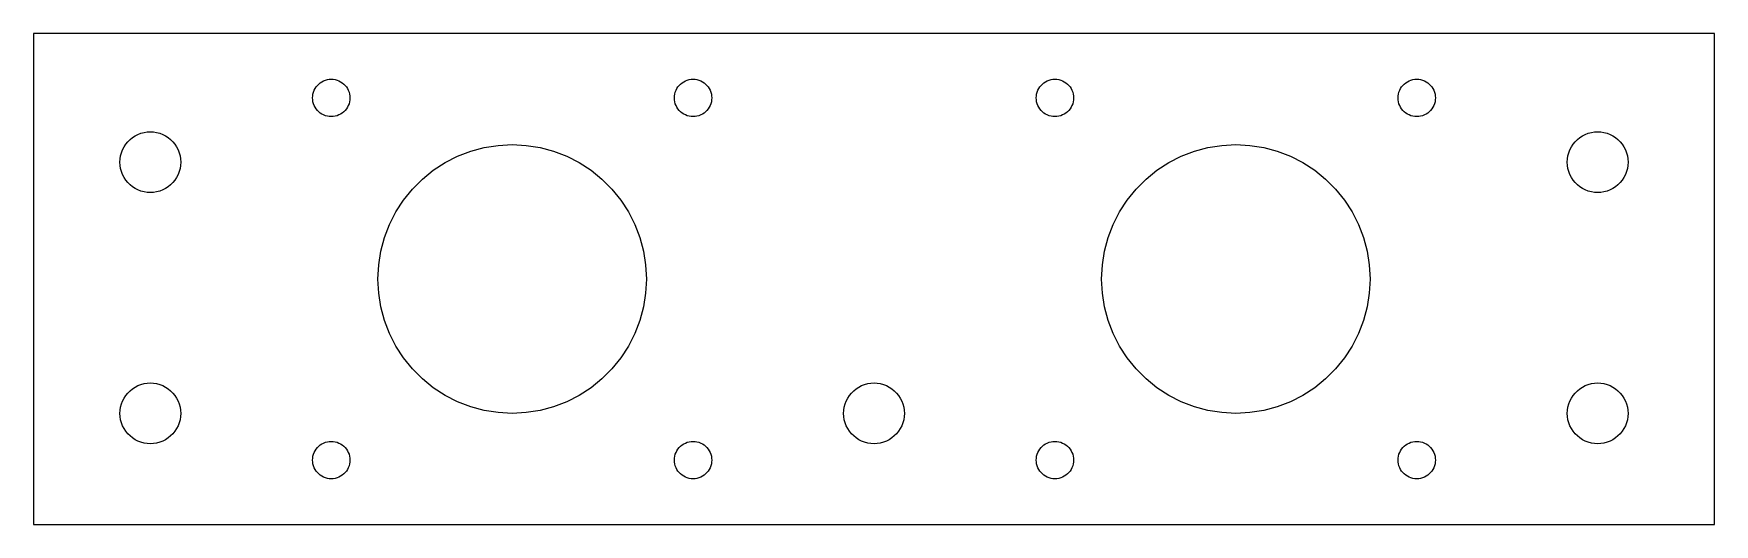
# Model space of a CAD drawing. Header units: metres. Extents: x -72 to 72, y -21 to 21.
import ezdxf

# ---------------------------------------------------------------- set-up
doc = ezdxf.new("R2010")
doc.units = ezdxf.units.M

msp = doc.modelspace()

# ---------------------------------------------------------------- linework, layer by layer
for p, q in [((72, 21), (-72, 21)), ((-72, 21), (-72, -21)), ((72, -21), (72, 21)), ((-48.065, 15.8327), (-48.0217, 15.9944)), ((-48.0217, 15.9944), (-47.9617, 16.1508)), ((-47.9617, 16.1508), (-47.8856, 16.3)), ((-47.8856, 16.3), (-47.7944, 16.4404)), ((-47.7944, 16.4404), (-47.689, 16.5706)), ((-47.689, 16.5706), (-47.5706, 16.689)), ((-47.5706, 16.689), (-47.4404, 16.7944)), ((-47.4404, 16.7944), (-47.3, 16.8856)), ((-47.3, 16.8856), (-47.1508, 16.9617)), ((-47.1508, 16.9617), (-46.9944, 17.0217)), ((-46.9944, 17.0217), (-46.8327, 17.065)), ((-46.8327, 17.065), (-46.6672, 17.0912)), ((-46.6672, 17.0912), (-46.5, 17.1)), ((-46.5, 17.1), (-46.3327, 17.0912)), ((-46.3327, 17.0912), (-46.1673, 17.065)), ((-46.1673, 17.065), (-46.0056, 17.0217)), ((-46.0056, 17.0217), (-45.8492, 16.9617)), ((-45.8492, 16.9617), (-45.7, 16.8856)), ((-45.7, 16.8856), (-45.5595, 16.7944)), ((-45.5595, 16.7944), (-45.4294, 16.689)), ((-45.4294, 16.689), (-45.311, 16.5706)), ((-45.311, 16.5706), (-45.2056, 16.4404)), ((-45.2056, 16.4404), (-45.1143, 16.3)), ((-45.1143, 16.3), (-45.0383, 16.1508)), ((-45.0383, 16.1508), (-44.9783, 15.9944)), ((-44.9783, 15.9944), (-44.935, 15.8327)), ((-17.065, 15.8327), (-17.0217, 15.9944)), ((-17.0217, 15.9944), (-16.9617, 16.1508)), ((-16.9617, 16.1508), (-16.8857, 16.3)), ((-16.8857, 16.3), (-16.7944, 16.4404)), ((-16.7944, 16.4404), (-16.689, 16.5706)), ((-16.689, 16.5706), (-16.5706, 16.689)), ((-16.5706, 16.689), (-16.4405, 16.7944)), ((-16.4405, 16.7944), (-16.3, 16.8856)), ((-16.3, 16.8856), (-16.1508, 16.9617)), ((-16.1508, 16.9617), (-15.9944, 17.0217)), ((-15.9944, 17.0217), (-15.8327, 17.065)), ((-15.8327, 17.065), (-15.6673, 17.0912)), ((-15.6673, 17.0912), (-15.5, 17.1)), ((-15.5, 17.1), (-15.3328, 17.0912)), ((-15.3328, 17.0912), (-15.1673, 17.065)), ((-15.1673, 17.065), (-15.0056, 17.0217)), ((-15.0056, 17.0217), (-14.8492, 16.9617)), ((-14.8492, 16.9617), (-14.7, 16.8856)), ((-14.7, 16.8856), (-14.5596, 16.7944)), ((-14.5596, 16.7944), (-14.4294, 16.689)), ((-14.4294, 16.689), (-14.311, 16.5706)), ((-14.311, 16.5706), (-14.2056, 16.4404)), ((-14.2056, 16.4404), (-14.1144, 16.3)), ((-14.1144, 16.3), (-14.0383, 16.1508)), ((-14.0383, 16.1508), (-13.9783, 15.9944)), ((-13.9783, 15.9944), (-13.935, 15.8327)), ((13.935, 15.8327), (13.9783, 15.9944)), ((13.9783, 15.9944), (14.0383, 16.1508)), ((14.0383, 16.1508), (14.1144, 16.3)), ((14.1144, 16.3), (14.2056, 16.4404)), ((14.2056, 16.4404), (14.311, 16.5706)), ((14.311, 16.5706), (14.4294, 16.689)), ((14.4294, 16.689), (14.5596, 16.7944)), ((14.5596, 16.7944), (14.7, 16.8856)), ((14.7, 16.8856), (14.8492, 16.9617)), ((14.8492, 16.9617), (15.0056, 17.0217)), ((15.0056, 17.0217), (15.1673, 17.065)), ((15.1673, 17.065), (15.3328, 17.0912)), ((15.3328, 17.0912), (15.5, 17.1)), ((15.5, 17.1), (15.6673, 17.0912)), ((15.6673, 17.0912), (15.8327, 17.065)), ((15.8327, 17.065), (15.9944, 17.0217)), ((15.9944, 17.0217), (16.1508, 16.9617)), ((16.1508, 16.9617), (16.3, 16.8856)), ((16.3, 16.8856), (16.4405, 16.7944)), ((16.4405, 16.7944), (16.5706, 16.689)), ((16.5706, 16.689), (16.689, 16.5706)), ((16.689, 16.5706), (16.7944, 16.4404)), ((16.7944, 16.4404), (16.8857, 16.3)), ((16.8857, 16.3), (16.9617, 16.1508)), ((16.9617, 16.1508), (17.0217, 15.9944)), ((17.0217, 15.9944), (17.065, 15.8327)), ((44.935, 15.8327), (44.9783, 15.9944)), ((44.9783, 15.9944), (45.0383, 16.1508)), ((45.0383, 16.1508), (45.1143, 16.3)), ((45.1143, 16.3), (45.2056, 16.4404)), ((45.2056, 16.4404), (45.311, 16.5706)), ((45.311, 16.5706), (45.4294, 16.689)), ((45.4294, 16.689), (45.5595, 16.7944)), ((45.5595, 16.7944), (45.7, 16.8856)), ((45.7, 16.8856), (45.8492, 16.9617)), ((45.8492, 16.9617), (46.0056, 17.0217)), ((46.0056, 17.0217), (46.1673, 17.065)), ((46.1673, 17.065), (46.3327, 17.0912)), ((46.3327, 17.0912), (46.5, 17.1)), ((46.5, 17.1), (46.6672, 17.0912)), ((46.6672, 17.0912), (46.8327, 17.065)), ((46.8327, 17.065), (46.9944, 17.0217)), ((46.9944, 17.0217), (47.1508, 16.9617)), ((47.1508, 16.9617), (47.3, 16.8856)), ((47.3, 16.8856), (47.4404, 16.7944)), ((47.4404, 16.7944), (47.5706, 16.689)), ((47.5706, 16.689), (47.689, 16.5706)), ((47.689, 16.5706), (47.7944, 16.4404)), ((47.7944, 16.4404), (47.8856, 16.3)), ((47.8856, 16.3), (47.9617, 16.1508)), ((47.9617, 16.1508), (48.0217, 15.9944)), ((48.0217, 15.9944), (48.065, 15.8327)), ((-48.1, 15.5), (-48.0912, 15.6672)), ((-48.0912, 15.3327), (-48.1, 15.5)), ((-48.0912, 15.6672), (-48.065, 15.8327)), ((-48.065, 15.1673), (-48.0912, 15.3327)), ((-48.0217, 15.0056), (-48.065, 15.1673)), ((-47.9617, 14.8492), (-48.0217, 15.0056)), ((-47.8856, 14.7), (-47.9617, 14.8492)), ((-47.7944, 14.5595), (-47.8856, 14.7)), ((-47.689, 14.4294), (-47.7944, 14.5595)), ((-47.5706, 14.311), (-47.689, 14.4294)), ((-45.311, 14.4294), (-45.4294, 14.311)), ((-45.2056, 14.5595), (-45.311, 14.4294)), ((-45.1143, 14.7), (-45.2056, 14.5595)), ((-45.0383, 14.8492), (-45.1143, 14.7)), ((-44.9783, 15.0056), (-45.0383, 14.8492)), ((-44.935, 15.1673), (-44.9783, 15.0056)), ((-44.935, 15.8327), (-44.9088, 15.6672)), ((-44.9088, 15.3327), (-44.935, 15.1673)), ((-44.9088, 15.6672), (-44.9, 15.5)), ((-44.9, 15.5), (-44.9088, 15.3327)), ((-17.1, 15.5), (-17.0912, 15.6672)), ((-17.0912, 15.3327), (-17.1, 15.5)), ((-17.0912, 15.6672), (-17.065, 15.8327)), ((-17.065, 15.1673), (-17.0912, 15.3327)), ((-17.0217, 15.0056), (-17.065, 15.1673)), ((-16.9617, 14.8492), (-17.0217, 15.0056)), ((-16.8857, 14.7), (-16.9617, 14.8492)), ((-16.7944, 14.5595), (-16.8857, 14.7)), ((-16.689, 14.4294), (-16.7944, 14.5595)), ((-16.5706, 14.311), (-16.689, 14.4294)), ((-14.311, 14.4294), (-14.4294, 14.311)), ((-14.2056, 14.5595), (-14.311, 14.4294)), ((-14.1144, 14.7), (-14.2056, 14.5595)), ((-14.0383, 14.8492), (-14.1144, 14.7)), ((-13.9783, 15.0056), (-14.0383, 14.8492)), ((-13.935, 15.1673), (-13.9783, 15.0056)), ((-13.935, 15.8327), (-13.9088, 15.6672)), ((-13.9088, 15.3327), (-13.935, 15.1673)), ((-13.9088, 15.6672), (-13.9, 15.5)), ((-13.9, 15.5), (-13.9088, 15.3327)), ((13.9, 15.5), (13.9088, 15.6672)), ((13.9088, 15.3327), (13.9, 15.5)), ((13.9088, 15.6672), (13.935, 15.8327)), ((13.935, 15.1673), (13.9088, 15.3327)), ((13.9783, 15.0056), (13.935, 15.1673)), ((14.0383, 14.8492), (13.9783, 15.0056)), ((14.1144, 14.7), (14.0383, 14.8492)), ((14.2056, 14.5595), (14.1144, 14.7)), ((14.311, 14.4294), (14.2056, 14.5595)), ((14.4294, 14.311), (14.311, 14.4294)), ((16.689, 14.4294), (16.5706, 14.311)), ((16.7944, 14.5595), (16.689, 14.4294)), ((16.8857, 14.7), (16.7944, 14.5595)), ((16.9617, 14.8492), (16.8857, 14.7)), ((17.0217, 15.0056), (16.9617, 14.8492)), ((17.065, 15.1673), (17.0217, 15.0056)), ((17.065, 15.8327), (17.0912, 15.6672)), ((17.0912, 15.3327), (17.065, 15.1673)), ((17.0912, 15.6672), (17.1, 15.5)), ((17.1, 15.5), (17.0912, 15.3327)), ((44.9, 15.5), (44.9088, 15.6672)), ((44.9088, 15.3327), (44.9, 15.5)), ((44.9088, 15.6672), (44.935, 15.8327)), ((44.935, 15.1673), (44.9088, 15.3327)), ((44.9783, 15.0056), (44.935, 15.1673)), ((45.0383, 14.8492), (44.9783, 15.0056)), ((45.1143, 14.7), (45.0383, 14.8492)), ((45.2056, 14.5595), (45.1143, 14.7)), ((45.311, 14.4294), (45.2056, 14.5595)), ((45.4294, 14.311), (45.311, 14.4294)), ((47.689, 14.4294), (47.5706, 14.311)), ((47.7944, 14.5595), (47.689, 14.4294)), ((47.8856, 14.7), (47.7944, 14.5595)), ((47.9617, 14.8492), (47.8856, 14.7)), ((48.0217, 15.0056), (47.9617, 14.8492)), ((48.065, 15.1673), (48.0217, 15.0056)), ((48.065, 15.8327), (48.0912, 15.6672)), ((48.0912, 15.3327), (48.065, 15.1673)), ((48.0912, 15.6672), (48.1, 15.5)), ((48.1, 15.5), (48.0912, 15.3327)), ((-47.4404, 14.2056), (-47.5706, 14.311)), ((-47.3, 14.1143), (-47.4404, 14.2056)), ((-47.1508, 14.0383), (-47.3, 14.1143)), ((-46.9944, 13.9783), (-47.1508, 14.0383)), ((-46.8327, 13.935), (-46.9944, 13.9783)), ((-46.6672, 13.9088), (-46.8327, 13.935)), ((-46.5, 13.9), (-46.6672, 13.9088)), ((-46.3327, 13.9088), (-46.5, 13.9)), ((-46.1673, 13.935), (-46.3327, 13.9088)), ((-46.0056, 13.9783), (-46.1673, 13.935)), ((-45.8492, 14.0383), (-46.0056, 13.9783)), ((-45.7, 14.1143), (-45.8492, 14.0383)), ((-45.5595, 14.2056), (-45.7, 14.1143)), ((-45.4294, 14.311), (-45.5595, 14.2056)), ((-16.4405, 14.2056), (-16.5706, 14.311)), ((-16.3, 14.1143), (-16.4405, 14.2056)), ((-16.1508, 14.0383), (-16.3, 14.1143)), ((-15.9944, 13.9783), (-16.1508, 14.0383)), ((-15.8327, 13.935), (-15.9944, 13.9783)), ((-15.6673, 13.9088), (-15.8327, 13.935)), ((-15.5, 13.9), (-15.6673, 13.9088)), ((-15.3328, 13.9088), (-15.5, 13.9)), ((-15.1673, 13.935), (-15.3328, 13.9088)), ((-15.0056, 13.9783), (-15.1673, 13.935)), ((-14.8492, 14.0383), (-15.0056, 13.9783)), ((-14.7, 14.1143), (-14.8492, 14.0383)), ((-14.5596, 14.2056), (-14.7, 14.1143)), ((-14.4294, 14.311), (-14.5596, 14.2056)), ((14.5596, 14.2056), (14.4294, 14.311)), ((14.7, 14.1143), (14.5596, 14.2056)), ((14.8492, 14.0383), (14.7, 14.1143)), ((15.0056, 13.9783), (14.8492, 14.0383)), ((15.1673, 13.935), (15.0056, 13.9783)), ((15.3328, 13.9088), (15.1673, 13.935)), ((15.5, 13.9), (15.3328, 13.9088)), ((15.6673, 13.9088), (15.5, 13.9)), ((15.8327, 13.935), (15.6673, 13.9088)), ((15.9944, 13.9783), (15.8327, 13.935)), ((16.1508, 14.0383), (15.9944, 13.9783)), ((16.3, 14.1143), (16.1508, 14.0383)), ((16.4405, 14.2056), (16.3, 14.1143)), ((16.5706, 14.311), (16.4405, 14.2056)), ((45.5595, 14.2056), (45.4294, 14.311)), ((45.7, 14.1143), (45.5595, 14.2056)), ((45.8492, 14.0383), (45.7, 14.1143)), ((46.0056, 13.9783), (45.8492, 14.0383)), ((46.1673, 13.935), (46.0056, 13.9783)), ((46.3327, 13.9088), (46.1673, 13.935)), ((46.5, 13.9), (46.3327, 13.9088)), ((46.6672, 13.9088), (46.5, 13.9)), ((46.8327, 13.935), (46.6672, 13.9088)), ((46.9944, 13.9783), (46.8327, 13.935)), ((47.1508, 14.0383), (46.9944, 13.9783)), ((47.3, 14.1143), (47.1508, 14.0383)), ((47.4404, 14.2056), (47.3, 14.1143)), ((47.5706, 14.311), (47.4404, 14.2056)), ((-64.2517, 11.3), (-64.1034, 11.5282)), ((-64.1034, 11.5282), (-63.9322, 11.7397)), ((-63.9322, 11.7397), (-63.7397, 11.9322)), ((-63.7397, 11.9322), (-63.5282, 12.1034)), ((-63.5282, 12.1034), (-63.3, 12.2517)), ((-63.3, 12.2517), (-63.0575, 12.3752)), ((-63.0575, 12.3752), (-62.8034, 12.4727)), ((-62.8034, 12.4727), (-62.5406, 12.5432)), ((-62.5406, 12.5432), (-62.2718, 12.5858)), ((-62.2718, 12.5858), (-62, 12.6)), ((-62, 12.6), (-61.7282, 12.5858)), ((-61.7282, 12.5858), (-61.4594, 12.5432)), ((-61.4594, 12.5432), (-61.1965, 12.4727)), ((-61.1965, 12.4727), (-60.9425, 12.3752)), ((-60.9425, 12.3752), (-60.7, 12.2517)), ((-60.7, 12.2517), (-60.4718, 12.1034)), ((-60.4718, 12.1034), (-60.2603, 11.9322)), ((-60.2603, 11.9322), (-60.0678, 11.7397)), ((-60.0678, 11.7397), (-59.8965, 11.5282)), ((-59.8965, 11.5282), (-59.7483, 11.3)), ((59.7483, 11.3), (59.8965, 11.5282)), ((59.8965, 11.5282), (60.0678, 11.7397)), ((60.0678, 11.7397), (60.2603, 11.9322)), ((60.2603, 11.9322), (60.4718, 12.1034)), ((60.4718, 12.1034), (60.7, 12.2517)), ((60.7, 12.2517), (60.9425, 12.3752)), ((60.9425, 12.3752), (61.1965, 12.4727)), ((61.1965, 12.4727), (61.4594, 12.5432)), ((61.4594, 12.5432), (61.7282, 12.5858)), ((61.7282, 12.5858), (62, 12.6)), ((62, 12.6), (62.2718, 12.5858)), ((62.2718, 12.5858), (62.5406, 12.5432)), ((62.5406, 12.5432), (62.8034, 12.4727)), ((62.8034, 12.4727), (63.0575, 12.3752)), ((63.0575, 12.3752), (63.3, 12.2517)), ((63.3, 12.2517), (63.5282, 12.1034)), ((63.5282, 12.1034), (63.7397, 11.9322)), ((63.7397, 11.9322), (63.9322, 11.7397)), ((63.9322, 11.7397), (64.1034, 11.5282)), ((64.1034, 11.5282), (64.2517, 11.3)), ((-64.6, 10), (-64.5858, 10.2718)), ((-64.5858, 10.2718), (-64.5432, 10.5406)), ((-64.5432, 10.5406), (-64.4727, 10.8034)), ((-64.4727, 10.8034), (-64.3752, 11.0575)), ((-64.3752, 11.0575), (-64.2517, 11.3)), ((-59.7483, 11.3), (-59.6248, 11.0575)), ((-59.6248, 11.0575), (-59.5273, 10.8034)), ((-59.5273, 10.8034), (-59.4568, 10.5406)), ((-59.4568, 10.5406), (-59.4142, 10.2718)), ((-59.4142, 10.2718), (-59.4, 10)), ((-36.75, 9.95929), (-35.6775, 10.5058)), ((-35.6775, 10.5058), (-34.5537, 10.9371)), ((-34.5537, 10.9371), (-33.391, 11.2487)), ((-33.391, 11.2487), (-32.2021, 11.437)), ((-32.2021, 11.437), (-31, 11.5)), ((-31, 11.5), (-29.7979, 11.437)), ((-29.7979, 11.437), (-28.609, 11.2487)), ((-28.609, 11.2487), (-27.4463, 10.9371)), ((-27.4463, 10.9371), (-26.3225, 10.5058)), ((-26.3225, 10.5058), (-25.25, 9.95929)), ((25.25, 9.95929), (26.3225, 10.5058)), ((26.3225, 10.5058), (27.4463, 10.9371)), ((27.4463, 10.9371), (28.609, 11.2487)), ((28.609, 11.2487), (29.7979, 11.437)), ((29.7979, 11.437), (31, 11.5)), ((31, 11.5), (32.2021, 11.437)), ((32.2021, 11.437), (33.391, 11.2487)), ((33.391, 11.2487), (34.5537, 10.9371)), ((34.5537, 10.9371), (35.6775, 10.5058)), ((35.6775, 10.5058), (36.75, 9.95929)), ((59.4, 10), (59.4142, 10.2718)), ((59.4142, 10.2718), (59.4568, 10.5406)), ((59.4568, 10.5406), (59.5273, 10.8034)), ((59.5273, 10.8034), (59.6248, 11.0575)), ((59.6248, 11.0575), (59.7483, 11.3)), ((64.2517, 11.3), (64.3752, 11.0575)), ((64.3752, 11.0575), (64.4727, 10.8034)), ((64.4727, 10.8034), (64.5432, 10.5406)), ((64.5432, 10.5406), (64.5858, 10.2718)), ((64.5858, 10.2718), (64.6, 10)), ((-64.5858, 9.72823), (-64.6, 10)), ((-64.5432, 9.45943), (-64.5858, 9.72823)), ((-64.4727, 9.19655), (-64.5432, 9.45943)), ((-64.3752, 8.94247), (-64.4727, 9.19655)), ((-64.2517, 8.7), (-64.3752, 8.94247)), ((-64.1034, 8.47176), (-64.2517, 8.7)), ((-59.7483, 8.7), (-59.8965, 8.47176)), ((-59.6248, 8.94247), (-59.7483, 8.7)), ((-59.5273, 9.19655), (-59.6248, 8.94247)), ((-59.4568, 9.45943), (-59.5273, 9.19655)), ((-59.4142, 9.72823), (-59.4568, 9.45943)), ((-59.4, 10), (-59.4142, 9.72823)), ((-38.695, 8.54616), (-37.7595, 9.30368)), ((-37.7595, 9.30368), (-36.75, 9.95929)), ((-25.25, 9.95929), (-24.2405, 9.30368)), ((-24.2405, 9.30368), (-23.305, 8.54616)), ((23.305, 8.54616), (24.2405, 9.30368)), ((24.2405, 9.30368), (25.25, 9.95929)), ((36.75, 9.95929), (37.7595, 9.30368)), ((37.7595, 9.30368), (38.695, 8.54616)), ((59.4142, 9.72823), (59.4, 10)), ((59.4568, 9.45943), (59.4142, 9.72823)), ((59.5273, 9.19655), (59.4568, 9.45943)), ((59.6248, 8.94247), (59.5273, 9.19655)), ((59.7483, 8.7), (59.6248, 8.94247)), ((59.8965, 8.47176), (59.7483, 8.7)), ((64.2517, 8.7), (64.1034, 8.47176)), ((64.3752, 8.94247), (64.2517, 8.7)), ((64.4727, 9.19655), (64.3752, 8.94247)), ((64.5432, 9.45943), (64.4727, 9.19655)), ((64.5858, 9.72823), (64.5432, 9.45943)), ((64.6, 10), (64.5858, 9.72823)), ((-63.9322, 8.26025), (-64.1034, 8.47176)), ((-63.7397, 8.06781), (-63.9322, 8.26025)), ((-63.5282, 7.89655), (-63.7397, 8.06781)), ((-63.3, 7.74832), (-63.5282, 7.89655)), ((-63.0575, 7.62477), (-63.3, 7.74832)), ((-62.8034, 7.52725), (-63.0575, 7.62477)), ((-62.5406, 7.4568), (-62.8034, 7.52725)), ((-62.2718, 7.41423), (-62.5406, 7.4568)), ((-62, 7.39999), (-62.2718, 7.41423)), ((-61.7282, 7.41423), (-62, 7.39999)), ((-61.4594, 7.4568), (-61.7282, 7.41423)), ((-61.1965, 7.52725), (-61.4594, 7.4568)), ((-60.9425, 7.62477), (-61.1965, 7.52725)), ((-60.7, 7.74832), (-60.9425, 7.62477)), ((-60.4718, 7.89655), (-60.7, 7.74832)), ((-60.2603, 8.06781), (-60.4718, 7.89655)), ((-60.0678, 8.26025), (-60.2603, 8.06781)), ((-59.8965, 8.47176), (-60.0678, 8.26025)), ((-40.3037, 6.75952), (-39.5462, 7.69499)), ((-39.5462, 7.69499), (-38.695, 8.54616)), ((-23.305, 8.54616), (-22.4538, 7.69499)), ((-22.4538, 7.69499), (-21.6963, 6.75952)), ((21.6963, 6.75952), (22.4538, 7.69499)), ((22.4538, 7.69499), (23.305, 8.54616)), ((38.695, 8.54616), (39.5462, 7.69499)), ((39.5462, 7.69499), (40.3037, 6.75952)), ((60.0678, 8.26025), (59.8965, 8.47176)), ((60.2603, 8.06781), (60.0678, 8.26025)), ((60.4718, 7.89655), (60.2603, 8.06781)), ((60.7, 7.74832), (60.4718, 7.89655)), ((60.9425, 7.62477), (60.7, 7.74832)), ((61.1965, 7.52725), (60.9425, 7.62477)), ((61.4594, 7.4568), (61.1965, 7.52725)), ((61.7282, 7.41423), (61.4594, 7.4568)), ((62, 7.39999), (61.7282, 7.41423)), ((62.2718, 7.41423), (62, 7.39999)), ((62.5406, 7.4568), (62.2718, 7.41423)), ((62.8034, 7.52725), (62.5406, 7.4568)), ((63.0575, 7.62477), (62.8034, 7.52725)), ((63.3, 7.74832), (63.0575, 7.62477)), ((63.5282, 7.89655), (63.3, 7.74832)), ((63.7397, 8.06781), (63.5282, 7.89655)), ((63.9322, 8.26025), (63.7397, 8.06781)), ((64.1034, 8.47176), (63.9322, 8.26025)), ((-40.9593, 5.75), (-40.3037, 6.75952)), ((-21.6963, 6.75952), (-21.0407, 5.75)), ((21.0407, 5.75), (21.6963, 6.75952)), ((40.3037, 6.75952), (40.9593, 5.75)), ((-41.9371, 3.55368), (-41.5058, 4.67746)), ((-41.5058, 4.67746), (-40.9593, 5.75)), ((-21.0407, 5.75), (-20.4942, 4.67746)), ((-20.4942, 4.67746), (-20.0629, 3.55368)), ((20.0629, 3.55368), (20.4942, 4.67746)), ((20.4942, 4.67746), (21.0407, 5.75)), ((40.9593, 5.75), (41.5058, 4.67746)), ((41.5058, 4.67746), (41.9371, 3.55368)), ((-42.2487, 2.39098), (-41.9371, 3.55368)), ((-20.0629, 3.55368), (-19.7513, 2.39098)), ((19.7513, 2.39098), (20.0629, 3.55368)), ((41.9371, 3.55368), (42.2487, 2.39098)), ((-42.437, 1.20207), (-42.2487, 2.39098)), ((-19.7513, 2.39098), (-19.563, 1.20207)), ((19.563, 1.20207), (19.7513, 2.39098)), ((42.2487, 2.39098), (42.437, 1.20207)), ((-42.5, 0), (-42.437, 1.20207)), ((-42.437, -1.20207), (-42.5, 0)), ((-19.563, 1.20207), (-19.5, 0)), ((-19.5, 0), (-19.563, -1.20207)), ((19.5, 0), (19.563, 1.20207)), ((19.563, -1.20207), (19.5, 0)), ((42.437, 1.20207), (42.5, 0)), ((42.5, 0), (42.437, -1.20207)), ((-42.2487, -2.39098), (-42.437, -1.20207)), ((-19.563, -1.20207), (-19.7513, -2.39098)), ((19.7513, -2.39098), (19.563, -1.20207)), ((42.437, -1.20207), (42.2487, -2.39098)), ((-41.9371, -3.55368), (-42.2487, -2.39098)), ((-19.7513, -2.39098), (-20.0629, -3.55368)), ((20.0629, -3.55368), (19.7513, -2.39098)), ((42.2487, -2.39098), (41.9371, -3.55368)), ((-41.5058, -4.67746), (-41.9371, -3.55368)), ((-20.0629, -3.55368), (-20.4942, -4.67746)), ((20.4942, -4.67746), (20.0629, -3.55368)), ((41.9371, -3.55368), (41.5058, -4.67746)), ((-40.9593, -5.75), (-41.5058, -4.67746)), ((-40.3037, -6.75952), (-40.9593, -5.75)), ((-21.0407, -5.75), (-21.6963, -6.75952)), ((-20.4942, -4.67746), (-21.0407, -5.75)), ((21.0407, -5.75), (20.4942, -4.67746)), ((21.6963, -6.75952), (21.0407, -5.75)), ((40.9593, -5.75), (40.3037, -6.75952)), ((41.5058, -4.67746), (40.9593, -5.75)), ((-39.5462, -7.69499), (-40.3037, -6.75952)), ((-21.6963, -6.75952), (-22.4538, -7.69499)), ((22.4538, -7.69499), (21.6963, -6.75952)), ((40.3037, -6.75952), (39.5462, -7.69499)), ((-38.695, -8.54616), (-39.5462, -7.69499)), ((-37.7595, -9.30368), (-38.695, -8.54616)), ((-23.305, -8.54616), (-24.2405, -9.30368)), ((-22.4538, -7.69499), (-23.305, -8.54616)), ((23.305, -8.54616), (22.4538, -7.69499)), ((24.2405, -9.30368), (23.305, -8.54616)), ((38.695, -8.54616), (37.7595, -9.30368)), ((39.5462, -7.69499), (38.695, -8.54616)), ((-64.2517, -10.2), (-64.1034, -9.97177)), ((-64.1034, -9.97177), (-63.9322, -9.76027)), ((-63.9322, -9.76027), (-63.7397, -9.56783)), ((-63.7397, -9.56783), (-63.5282, -9.39656)), ((-63.5282, -9.39656), (-63.3, -9.24834)), ((-63.3, -9.24834), (-63.0575, -9.12479)), ((-63.0575, -9.12479), (-62.8034, -9.02727)), ((-62.8034, -9.02727), (-62.5406, -8.95682)), ((-62.5406, -8.95682), (-62.2718, -8.91425)), ((-62.2718, -8.91425), (-62, -8.90001)), ((-62, -8.90001), (-61.7282, -8.91425)), ((-61.7282, -8.91425), (-61.4594, -8.95682)), ((-61.4594, -8.95682), (-61.1965, -9.02727)), ((-61.1965, -9.02727), (-60.9425, -9.12479)), ((-60.9425, -9.12479), (-60.7, -9.24834)), ((-60.7, -9.24834), (-60.4718, -9.39656)), ((-60.4718, -9.39656), (-60.2603, -9.56783)), ((-60.2603, -9.56783), (-60.0678, -9.76027)), ((-60.0678, -9.76027), (-59.8965, -9.97177)), ((-59.8965, -9.97177), (-59.7483, -10.2)), ((-36.75, -9.95929), (-37.7595, -9.30368)), ((-35.6775, -10.5058), (-36.75, -9.95929)), ((-25.25, -9.95929), (-26.3225, -10.5058)), ((-24.2405, -9.30368), (-25.25, -9.95929)), ((-2.25166, -10.2), (-2.10344, -9.97177)), ((-2.10344, -9.97177), (-1.93217, -9.76027)), ((-1.93217, -9.76027), (-1.73973, -9.56783)), ((-1.73973, -9.56783), (-1.52823, -9.39656)), ((-1.52823, -9.39656), (-1.29999, -9.24834)), ((-1.29999, -9.24834), (-1.05751, -9.12479)), ((-1.05751, -9.12479), (-0.80344, -9.02727)), ((-0.80344, -9.02727), (-0.54056, -8.95682)), ((-0.54056, -8.95682), (-0.27176, -8.91425)), ((-0.27176, -8.91425), (0, -8.90001)), ((0, -8.90001), (0.27176, -8.91425)), ((0.27176, -8.91425), (0.54056, -8.95682)), ((0.54056, -8.95682), (0.80344, -9.02727)), ((0.80344, -9.02727), (1.05751, -9.12479)), ((1.05751, -9.12479), (1.29999, -9.24834)), ((1.29999, -9.24834), (1.52823, -9.39656)), ((1.52823, -9.39656), (1.73973, -9.56783)), ((1.73973, -9.56783), (1.93217, -9.76027)), ((1.93217, -9.76027), (2.10344, -9.97177)), ((2.10344, -9.97177), (2.25166, -10.2)), ((25.25, -9.95929), (24.2405, -9.30368)), ((26.3225, -10.5058), (25.25, -9.95929)), ((36.75, -9.95929), (35.6775, -10.5058)), ((37.7595, -9.30368), (36.75, -9.95929)), ((59.7483, -10.2), (59.8965, -9.97177)), ((59.8965, -9.97177), (60.0678, -9.76027)), ((60.0678, -9.76027), (60.2603, -9.56783)), ((60.2603, -9.56783), (60.4718, -9.39656)), ((60.4718, -9.39656), (60.7, -9.24834)), ((60.7, -9.24834), (60.9425, -9.12479)), ((60.9425, -9.12479), (61.1965, -9.02727)), ((61.1965, -9.02727), (61.4594, -8.95682)), ((61.4594, -8.95682), (61.7282, -8.91425)), ((61.7282, -8.91425), (62, -8.90001)), ((62, -8.90001), (62.2718, -8.91425)), ((62.2718, -8.91425), (62.5406, -8.95682)), ((62.5406, -8.95682), (62.8034, -9.02727)), ((62.8034, -9.02727), (63.0575, -9.12479)), ((63.0575, -9.12479), (63.3, -9.24834)), ((63.3, -9.24834), (63.5282, -9.39656)), ((63.5282, -9.39656), (63.7397, -9.56783)), ((63.7397, -9.56783), (63.9322, -9.76027)), ((63.9322, -9.76027), (64.1034, -9.97177)), ((64.1034, -9.97177), (64.2517, -10.2)), ((-64.6, -11.5), (-64.5858, -11.2282)), ((-64.5858, -11.7718), (-64.6, -11.5)), ((-64.5858, -11.2282), (-64.5432, -10.9594)), ((-64.5432, -10.9594), (-64.4727, -10.6966)), ((-64.4727, -10.6966), (-64.3752, -10.4425)), ((-64.3752, -10.4425), (-64.2517, -10.2)), ((-59.7483, -10.2), (-59.6248, -10.4425)), ((-59.6248, -10.4425), (-59.5273, -10.6966)), ((-59.5273, -10.6966), (-59.4568, -10.9594)), ((-59.4568, -10.9594), (-59.4142, -11.2282)), ((-59.4142, -11.2282), (-59.4, -11.5)), ((-59.4, -11.5), (-59.4142, -11.7718)), ((-34.5537, -10.9371), (-35.6775, -10.5058)), ((-33.391, -11.2487), (-34.5537, -10.9371)), ((-32.2021, -11.437), (-33.391, -11.2487)), ((-31, -11.5), (-32.2021, -11.437)), ((-29.7979, -11.437), (-31, -11.5)), ((-28.609, -11.2487), (-29.7979, -11.437)), ((-27.4463, -10.9371), (-28.609, -11.2487)), ((-26.3225, -10.5058), (-27.4463, -10.9371)), ((-2.59999, -11.5), (-2.58575, -11.2282)), ((-2.58575, -11.7718), (-2.59999, -11.5)), ((-2.58575, -11.2282), (-2.54318, -10.9594)), ((-2.54318, -10.9594), (-2.47273, -10.6966)), ((-2.47273, -10.6966), (-2.37521, -10.4425)), ((-2.37521, -10.4425), (-2.25166, -10.2)), ((2.25166, -10.2), (2.37521, -10.4425)), ((2.37521, -10.4425), (2.47273, -10.6966)), ((2.47273, -10.6966), (2.54318, -10.9594)), ((2.54318, -10.9594), (2.58575, -11.2282)), ((2.58575, -11.2282), (2.59999, -11.5)), ((2.59999, -11.5), (2.58575, -11.7718)), ((27.4463, -10.9371), (26.3225, -10.5058)), ((28.609, -11.2487), (27.4463, -10.9371)), ((29.7979, -11.437), (28.609, -11.2487)), ((31, -11.5), (29.7979, -11.437)), ((32.2021, -11.437), (31, -11.5)), ((33.391, -11.2487), (32.2021, -11.437)), ((34.5537, -10.9371), (33.391, -11.2487)), ((35.6775, -10.5058), (34.5537, -10.9371)), ((59.4, -11.5), (59.4142, -11.2282)), ((59.4142, -11.7718), (59.4, -11.5)), ((59.4142, -11.2282), (59.4568, -10.9594)), ((59.4568, -10.9594), (59.5273, -10.6966)), ((59.5273, -10.6966), (59.6248, -10.4425)), ((59.6248, -10.4425), (59.7483, -10.2)), ((64.2517, -10.2), (64.3752, -10.4425)), ((64.3752, -10.4425), (64.4727, -10.6966)), ((64.4727, -10.6966), (64.5432, -10.9594)), ((64.5432, -10.9594), (64.5858, -11.2282)), ((64.5858, -11.2282), (64.6, -11.5)), ((64.6, -11.5), (64.5858, -11.7718)), ((-64.5432, -12.0406), (-64.5858, -11.7718)), ((-64.4727, -12.3034), (-64.5432, -12.0406)), ((-64.3752, -12.5575), (-64.4727, -12.3034)), ((-64.2517, -12.8), (-64.3752, -12.5575)), ((-64.1034, -13.0282), (-64.2517, -12.8)), ((-59.7483, -12.8), (-59.8965, -13.0282)), ((-59.6248, -12.5575), (-59.7483, -12.8)), ((-59.5273, -12.3034), (-59.6248, -12.5575)), ((-59.4568, -12.0406), (-59.5273, -12.3034)), ((-59.4142, -11.7718), (-59.4568, -12.0406)), ((-2.54318, -12.0406), (-2.58575, -11.7718)), ((-2.47273, -12.3034), (-2.54318, -12.0406)), ((-2.37521, -12.5575), (-2.47273, -12.3034)), ((-2.25166, -12.8), (-2.37521, -12.5575)), ((-2.10344, -13.0282), (-2.25166, -12.8)), ((2.25166, -12.8), (2.10344, -13.0282)), ((2.37521, -12.5575), (2.25166, -12.8)), ((2.47273, -12.3034), (2.37521, -12.5575)), ((2.54318, -12.0406), (2.47273, -12.3034)), ((2.58575, -11.7718), (2.54318, -12.0406)), ((59.4568, -12.0406), (59.4142, -11.7718)), ((59.5273, -12.3034), (59.4568, -12.0406)), ((59.6248, -12.5575), (59.5273, -12.3034)), ((59.7483, -12.8), (59.6248, -12.5575)), ((59.8965, -13.0282), (59.7483, -12.8)), ((64.2517, -12.8), (64.1034, -13.0282)), ((64.3752, -12.5575), (64.2517, -12.8)), ((64.4727, -12.3034), (64.3752, -12.5575)), ((64.5432, -12.0406), (64.4727, -12.3034)), ((64.5858, -11.7718), (64.5432, -12.0406)), ((-63.9322, -13.2397), (-64.1034, -13.0282)), ((-63.7397, -13.4322), (-63.9322, -13.2397)), ((-63.5282, -13.6034), (-63.7397, -13.4322)), ((-63.3, -13.7517), (-63.5282, -13.6034)), ((-63.0575, -13.8752), (-63.3, -13.7517)), ((-62.8034, -13.9727), (-63.0575, -13.8752)), ((-62.5406, -14.0432), (-62.8034, -13.9727)), ((-62.2718, -14.0858), (-62.5406, -14.0432)), ((-62, -14.1), (-62.2718, -14.0858)), ((-61.7282, -14.0858), (-62, -14.1)), ((-61.4594, -14.0432), (-61.7282, -14.0858)), ((-61.1965, -13.9727), (-61.4594, -14.0432)), ((-60.9425, -13.8752), (-61.1965, -13.9727)), ((-60.7, -13.7517), (-60.9425, -13.8752)), ((-60.4718, -13.6034), (-60.7, -13.7517)), ((-60.2603, -13.4322), (-60.4718, -13.6034)), ((-60.0678, -13.2397), (-60.2603, -13.4322)), ((-59.8965, -13.0282), (-60.0678, -13.2397)), ((-47.689, -14.4294), (-47.5706, -14.311)), ((-47.5706, -14.311), (-47.4404, -14.2056)), ((-47.4404, -14.2056), (-47.3, -14.1143)), ((-47.3, -14.1143), (-47.1508, -14.0383)), ((-47.1508, -14.0383), (-46.9944, -13.9783)), ((-46.9944, -13.9783), (-46.8327, -13.935)), ((-46.8327, -13.935), (-46.6672, -13.9088)), ((-46.6672, -13.9088), (-46.5, -13.9)), ((-46.5, -13.9), (-46.3327, -13.9088)), ((-46.3327, -13.9088), (-46.1673, -13.935)), ((-46.1673, -13.935), (-46.0056, -13.9783)), ((-46.0056, -13.9783), (-45.8492, -14.0383)), ((-45.8492, -14.0383), (-45.7, -14.1143)), ((-45.7, -14.1143), (-45.5595, -14.2056)), ((-45.5595, -14.2056), (-45.4294, -14.311)), ((-45.4294, -14.311), (-45.311, -14.4294)), ((-16.689, -14.4294), (-16.5706, -14.311)), ((-16.5706, -14.311), (-16.4405, -14.2056)), ((-16.4405, -14.2056), (-16.3, -14.1143)), ((-16.3, -14.1143), (-16.1508, -14.0383)), ((-16.1508, -14.0383), (-15.9944, -13.9783)), ((-15.9944, -13.9783), (-15.8327, -13.935)), ((-15.8327, -13.935), (-15.6673, -13.9088)), ((-15.6673, -13.9088), (-15.5, -13.9)), ((-15.5, -13.9), (-15.3328, -13.9088)), ((-15.3328, -13.9088), (-15.1673, -13.935)), ((-15.1673, -13.935), (-15.0056, -13.9783)), ((-15.0056, -13.9783), (-14.8492, -14.0383)), ((-14.8492, -14.0383), (-14.7, -14.1143)), ((-14.7, -14.1143), (-14.5596, -14.2056)), ((-14.5596, -14.2056), (-14.4294, -14.311)), ((-14.4294, -14.311), (-14.311, -14.4294)), ((-1.93217, -13.2397), (-2.10344, -13.0282)), ((-1.73973, -13.4322), (-1.93217, -13.2397)), ((-1.52823, -13.6034), (-1.73973, -13.4322)), ((-1.29999, -13.7517), (-1.52823, -13.6034)), ((-1.05751, -13.8752), (-1.29999, -13.7517)), ((-0.80344, -13.9727), (-1.05751, -13.8752)), ((-0.54056, -14.0432), (-0.80344, -13.9727)), ((-0.27176, -14.0858), (-0.54056, -14.0432)), ((0, -14.1), (-0.27176, -14.0858)), ((0.27176, -14.0858), (0, -14.1)), ((0.54056, -14.0432), (0.27176, -14.0858)), ((0.80344, -13.9727), (0.54056, -14.0432)), ((1.05751, -13.8752), (0.80344, -13.9727)), ((1.29999, -13.7517), (1.05751, -13.8752)), ((1.52823, -13.6034), (1.29999, -13.7517)), ((1.73973, -13.4322), (1.52823, -13.6034)), ((1.93217, -13.2397), (1.73973, -13.4322)), ((2.10344, -13.0282), (1.93217, -13.2397)), ((14.311, -14.4294), (14.4294, -14.311)), ((14.4294, -14.311), (14.5596, -14.2056)), ((14.5596, -14.2056), (14.7, -14.1143)), ((14.7, -14.1143), (14.8492, -14.0383)), ((14.8492, -14.0383), (15.0056, -13.9783)), ((15.0056, -13.9783), (15.1673, -13.935)), ((15.1673, -13.935), (15.3328, -13.9088)), ((15.3328, -13.9088), (15.5, -13.9)), ((15.5, -13.9), (15.6673, -13.9088)), ((15.6673, -13.9088), (15.8327, -13.935)), ((15.8327, -13.935), (15.9944, -13.9783)), ((15.9944, -13.9783), (16.1508, -14.0383)), ((16.1508, -14.0383), (16.3, -14.1143)), ((16.3, -14.1143), (16.4405, -14.2056)), ((16.4405, -14.2056), (16.5706, -14.311)), ((16.5706, -14.311), (16.689, -14.4294)), ((45.311, -14.4294), (45.4294, -14.311)), ((45.4294, -14.311), (45.5595, -14.2056)), ((45.5595, -14.2056), (45.7, -14.1143)), ((45.7, -14.1143), (45.8492, -14.0383)), ((45.8492, -14.0383), (46.0056, -13.9783)), ((46.0056, -13.9783), (46.1673, -13.935)), ((46.1673, -13.935), (46.3327, -13.9088)), ((46.3327, -13.9088), (46.5, -13.9)), ((46.5, -13.9), (46.6672, -13.9088)), ((46.6672, -13.9088), (46.8327, -13.935)), ((46.8327, -13.935), (46.9944, -13.9783)), ((46.9944, -13.9783), (47.1508, -14.0383)), ((47.1508, -14.0383), (47.3, -14.1143)), ((47.3, -14.1143), (47.4404, -14.2056)), ((47.4404, -14.2056), (47.5706, -14.311)), ((47.5706, -14.311), (47.689, -14.4294)), ((60.0678, -13.2397), (59.8965, -13.0282)), ((60.2603, -13.4322), (60.0678, -13.2397)), ((60.4718, -13.6034), (60.2603, -13.4322)), ((60.7, -13.7517), (60.4718, -13.6034)), ((60.9425, -13.8752), (60.7, -13.7517)), ((61.1965, -13.9727), (60.9425, -13.8752)), ((61.4594, -14.0432), (61.1965, -13.9727)), ((61.7282, -14.0858), (61.4594, -14.0432)), ((62, -14.1), (61.7282, -14.0858)), ((62.2718, -14.0858), (62, -14.1)), ((62.5406, -14.0432), (62.2718, -14.0858)), ((62.8034, -13.9727), (62.5406, -14.0432)), ((63.0575, -13.8752), (62.8034, -13.9727)), ((63.3, -13.7517), (63.0575, -13.8752)), ((63.5282, -13.6034), (63.3, -13.7517)), ((63.7397, -13.4322), (63.5282, -13.6034)), ((63.9322, -13.2397), (63.7397, -13.4322)), ((64.1034, -13.0282), (63.9322, -13.2397)), ((-48.1, -15.5), (-48.0912, -15.3327)), ((-48.0912, -15.6672), (-48.1, -15.5)), ((-48.0912, -15.3327), (-48.065, -15.1673)), ((-48.065, -15.8327), (-48.0912, -15.6672)), ((-48.065, -15.1673), (-48.0217, -15.0056)), ((-48.0217, -15.9944), (-48.065, -15.8327)), ((-48.0217, -15.0056), (-47.9617, -14.8492)), ((-47.9617, -14.8492), (-47.8856, -14.7)), ((-47.8856, -14.7), (-47.7944, -14.5595)), ((-47.7944, -14.5595), (-47.689, -14.4294)), ((-45.311, -14.4294), (-45.2056, -14.5595)), ((-45.2056, -14.5595), (-45.1143, -14.7)), ((-45.1143, -14.7), (-45.0383, -14.8492)), ((-45.0383, -14.8492), (-44.9783, -15.0056)), ((-44.9783, -15.0056), (-44.935, -15.1673)), ((-44.935, -15.8327), (-44.9783, -15.9944)), ((-44.935, -15.1673), (-44.9088, -15.3327)), ((-44.9088, -15.6672), (-44.935, -15.8327)), ((-44.9088, -15.3327), (-44.9, -15.5)), ((-44.9, -15.5), (-44.9088, -15.6672)), ((-17.1, -15.5), (-17.0912, -15.3327)), ((-17.0912, -15.6672), (-17.1, -15.5)), ((-17.0912, -15.3327), (-17.065, -15.1673)), ((-17.065, -15.8327), (-17.0912, -15.6672)), ((-17.065, -15.1673), (-17.0217, -15.0056)), ((-17.0217, -15.9944), (-17.065, -15.8327)), ((-17.0217, -15.0056), (-16.9617, -14.8492)), ((-16.9617, -14.8492), (-16.8857, -14.7)), ((-16.8857, -14.7), (-16.7944, -14.5595)), ((-16.7944, -14.5595), (-16.689, -14.4294)), ((-14.311, -14.4294), (-14.2056, -14.5595)), ((-14.2056, -14.5595), (-14.1144, -14.7)), ((-14.1144, -14.7), (-14.0383, -14.8492)), ((-14.0383, -14.8492), (-13.9783, -15.0056)), ((-13.9783, -15.0056), (-13.935, -15.1673)), ((-13.935, -15.8327), (-13.9783, -15.9944)), ((-13.935, -15.1673), (-13.9088, -15.3327)), ((-13.9088, -15.6672), (-13.935, -15.8327)), ((-13.9088, -15.3327), (-13.9, -15.5)), ((-13.9, -15.5), (-13.9088, -15.6672)), ((13.9, -15.5), (13.9088, -15.3327)), ((13.9088, -15.6672), (13.9, -15.5)), ((13.9088, -15.3327), (13.935, -15.1673)), ((13.935, -15.8327), (13.9088, -15.6672)), ((13.935, -15.1673), (13.9783, -15.0056)), ((13.9783, -15.9944), (13.935, -15.8327)), ((13.9783, -15.0056), (14.0383, -14.8492)), ((14.0383, -14.8492), (14.1144, -14.7)), ((14.1144, -14.7), (14.2056, -14.5595)), ((14.2056, -14.5595), (14.311, -14.4294)), ((16.689, -14.4294), (16.7944, -14.5595)), ((16.7944, -14.5595), (16.8857, -14.7)), ((16.8857, -14.7), (16.9617, -14.8492)), ((16.9617, -14.8492), (17.0217, -15.0056)), ((17.0217, -15.0056), (17.065, -15.1673)), ((17.065, -15.8327), (17.0217, -15.9944)), ((17.065, -15.1673), (17.0912, -15.3327)), ((17.0912, -15.6672), (17.065, -15.8327)), ((17.0912, -15.3327), (17.1, -15.5)), ((17.1, -15.5), (17.0912, -15.6672)), ((44.9, -15.5), (44.9088, -15.3327)), ((44.9088, -15.6672), (44.9, -15.5)), ((44.9088, -15.3327), (44.935, -15.1673)), ((44.935, -15.8327), (44.9088, -15.6672)), ((44.935, -15.1673), (44.9783, -15.0056)), ((44.9783, -15.9944), (44.935, -15.8327)), ((44.9783, -15.0056), (45.0383, -14.8492)), ((45.0383, -14.8492), (45.1143, -14.7)), ((45.1143, -14.7), (45.2056, -14.5595)), ((45.2056, -14.5595), (45.311, -14.4294)), ((47.689, -14.4294), (47.7944, -14.5595)), ((47.7944, -14.5595), (47.8856, -14.7)), ((47.8856, -14.7), (47.9617, -14.8492)), ((47.9617, -14.8492), (48.0217, -15.0056)), ((48.0217, -15.0056), (48.065, -15.1673)), ((48.065, -15.8327), (48.0217, -15.9944)), ((48.065, -15.1673), (48.0912, -15.3327)), ((48.0912, -15.6672), (48.065, -15.8327)), ((48.0912, -15.3327), (48.1, -15.5)), ((48.1, -15.5), (48.0912, -15.6672)), ((-47.9617, -16.1508), (-48.0217, -15.9944)), ((-47.8856, -16.3), (-47.9617, -16.1508)), ((-47.7944, -16.4404), (-47.8856, -16.3)), ((-47.689, -16.5706), (-47.7944, -16.4404)), ((-47.5706, -16.689), (-47.689, -16.5706)), ((-47.4404, -16.7944), (-47.5706, -16.689)), ((-47.3, -16.8856), (-47.4404, -16.7944)), ((-47.1508, -16.9617), (-47.3, -16.8856)), ((-46.9944, -17.0217), (-47.1508, -16.9617)), ((-46.8327, -17.065), (-46.9944, -17.0217)), ((-46.6672, -17.0912), (-46.8327, -17.065)), ((-46.5, -17.1), (-46.6672, -17.0912)), ((-46.3327, -17.0912), (-46.5, -17.1)), ((-46.1673, -17.065), (-46.3327, -17.0912)), ((-46.0056, -17.0217), (-46.1673, -17.065)), ((-45.8492, -16.9617), (-46.0056, -17.0217)), ((-45.7, -16.8856), (-45.8492, -16.9617)), ((-45.5595, -16.7944), (-45.7, -16.8856)), ((-45.4294, -16.689), (-45.5595, -16.7944)), ((-45.311, -16.5706), (-45.4294, -16.689)), ((-45.2056, -16.4404), (-45.311, -16.5706)), ((-45.1143, -16.3), (-45.2056, -16.4404)), ((-45.0383, -16.1508), (-45.1143, -16.3)), ((-44.9783, -15.9944), (-45.0383, -16.1508)), ((-16.9617, -16.1508), (-17.0217, -15.9944)), ((-16.8857, -16.3), (-16.9617, -16.1508)), ((-16.7944, -16.4404), (-16.8857, -16.3)), ((-16.689, -16.5706), (-16.7944, -16.4404)), ((-16.5706, -16.689), (-16.689, -16.5706)), ((-16.4405, -16.7944), (-16.5706, -16.689)), ((-16.3, -16.8856), (-16.4405, -16.7944)), ((-16.1508, -16.9617), (-16.3, -16.8856)), ((-15.9944, -17.0217), (-16.1508, -16.9617)), ((-15.8327, -17.065), (-15.9944, -17.0217)), ((-15.6673, -17.0912), (-15.8327, -17.065)), ((-15.5, -17.1), (-15.6673, -17.0912)), ((-15.3328, -17.0912), (-15.5, -17.1)), ((-15.1673, -17.065), (-15.3328, -17.0912)), ((-15.0056, -17.0217), (-15.1673, -17.065)), ((-14.8492, -16.9617), (-15.0056, -17.0217)), ((-14.7, -16.8856), (-14.8492, -16.9617)), ((-14.5596, -16.7944), (-14.7, -16.8856)), ((-14.4294, -16.689), (-14.5596, -16.7944)), ((-14.311, -16.5706), (-14.4294, -16.689)), ((-14.2056, -16.4404), (-14.311, -16.5706)), ((-14.1144, -16.3), (-14.2056, -16.4404)), ((-14.0383, -16.1508), (-14.1144, -16.3)), ((-13.9783, -15.9944), (-14.0383, -16.1508)), ((14.0383, -16.1508), (13.9783, -15.9944)), ((14.1144, -16.3), (14.0383, -16.1508)), ((14.2056, -16.4404), (14.1144, -16.3)), ((14.311, -16.5706), (14.2056, -16.4404)), ((14.4294, -16.689), (14.311, -16.5706)), ((14.5596, -16.7944), (14.4294, -16.689)), ((14.7, -16.8856), (14.5596, -16.7944)), ((14.8492, -16.9617), (14.7, -16.8856)), ((15.0056, -17.0217), (14.8492, -16.9617)), ((15.1673, -17.065), (15.0056, -17.0217)), ((15.3328, -17.0912), (15.1673, -17.065)), ((15.5, -17.1), (15.3328, -17.0912)), ((15.6673, -17.0912), (15.5, -17.1)), ((15.8327, -17.065), (15.6673, -17.0912)), ((15.9944, -17.0217), (15.8327, -17.065)), ((16.1508, -16.9617), (15.9944, -17.0217)), ((16.3, -16.8856), (16.1508, -16.9617)), ((16.4405, -16.7944), (16.3, -16.8856)), ((16.5706, -16.689), (16.4405, -16.7944)), ((16.689, -16.5706), (16.5706, -16.689)), ((16.7944, -16.4404), (16.689, -16.5706)), ((16.8857, -16.3), (16.7944, -16.4404)), ((16.9617, -16.1508), (16.8857, -16.3)), ((17.0217, -15.9944), (16.9617, -16.1508)), ((45.0383, -16.1508), (44.9783, -15.9944)), ((45.1143, -16.3), (45.0383, -16.1508)), ((45.2056, -16.4404), (45.1143, -16.3)), ((45.311, -16.5706), (45.2056, -16.4404)), ((45.4294, -16.689), (45.311, -16.5706)), ((45.5595, -16.7944), (45.4294, -16.689)), ((45.7, -16.8856), (45.5595, -16.7944)), ((45.8492, -16.9617), (45.7, -16.8856)), ((46.0056, -17.0217), (45.8492, -16.9617)), ((46.1673, -17.065), (46.0056, -17.0217)), ((46.3327, -17.0912), (46.1673, -17.065)), ((46.5, -17.1), (46.3327, -17.0912)), ((46.6672, -17.0912), (46.5, -17.1)), ((46.8327, -17.065), (46.6672, -17.0912)), ((46.9944, -17.0217), (46.8327, -17.065)), ((47.1508, -16.9617), (46.9944, -17.0217)), ((47.3, -16.8856), (47.1508, -16.9617)), ((47.4404, -16.7944), (47.3, -16.8856)), ((47.5706, -16.689), (47.4404, -16.7944)), ((47.689, -16.5706), (47.5706, -16.689)), ((47.7944, -16.4404), (47.689, -16.5706)), ((47.8856, -16.3), (47.7944, -16.4404)), ((47.9617, -16.1508), (47.8856, -16.3)), ((48.0217, -15.9944), (47.9617, -16.1508)), ((-72, -21), (72, -21))]:
    msp.add_line(p, q)

doc.saveas('drawing.dxf')
